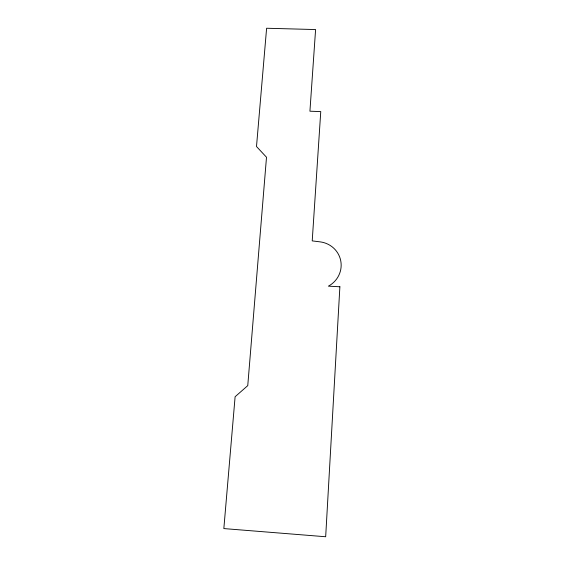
<?xml version="1.0" encoding="UTF-8"?>
<svg xmlns="http://www.w3.org/2000/svg" width="565" height="565" viewBox="0 0 565 565"><rect width="100%" height="100%" fill="white"/><g stroke="black" fill="none" stroke-linecap="round" stroke-linejoin="round"><path stroke-width="0.85" d="M339.883 286.773L325.673 536.75L223.839 528.579L235.111 396.736L247.76 385.627L266.503 157.232L256.503 146.526L266.609 28.25L315.595 29.557L309.924 111.206L320.758 111.588L312.219 240.888L320.094 241.862A24.394 23.702 -9.7 0 1 340.773 260.931A24.394 23.702 -9.7 0 1 328.392 286.158L339.883 286.773"/></g></svg>
